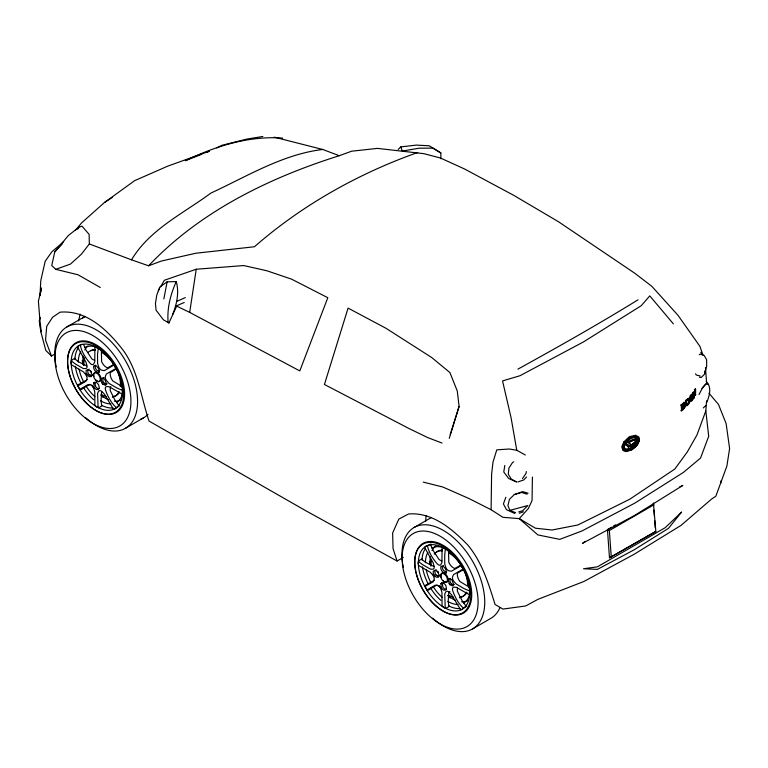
<?xml version="1.0" encoding="UTF-8"?>
<svg xmlns="http://www.w3.org/2000/svg" width="768" height="768" viewBox="0 0 768 768"><rect width="100%" height="100%" fill="white"/><g stroke="black" fill="none" stroke-linecap="round" stroke-linejoin="round"><path stroke-width="1.15" d="M99.13 371.75L99.13 372.518C95.894 372.95 93.11 369.331 93.61 366.259L94.157 365.578L96.134 365.789L98.218 367.91L99.254 370.637L98.592 372.432M446.285 572.342L446.285 573.12C443.059 573.542 440.275 569.923 440.765 566.861L441.312 566.17L443.29 566.39L445.382 568.512L446.41 571.229L445.747 573.024M689.827 399.235L690 397.469M689.309 400.195L689.28 399.37A3.158 1.421 -72.2 0 0 688.608 398.246L685.978 400.07L684.701 404.141M706.56 400.8L705.811 410.918L696.979 434.947L687.331 451.93L674.822 469.027L629.827 499.181L577.91 524.976L552.115 529.997L535.44 528.211L519.245 518.63L502.906 517.306L491.107 509.722L491.606 474.269L493.018 462.01L496.79 449.837L509.347 449.011L516.768 450.259L525.322 454.992M532.416 477.043L532.061 500.563L528.259 508.666L519.245 518.63L537.859 534.912L559.738 539.366L582.038 530.938L634.752 503.165L683.405 472.416L700.541 458.074L708.71 436.272L705.811 410.918M704.698 371.088L704.669 373.44L706.666 366.384L706.618 359.693L704.093 355.392L700.195 354.173L699.226 354.758M430.848 543.878L430.819 545.27L433.152 550.531L439.046 559.517L440.659 560.448A7.181 4.147 60 0 0 441.859 560.899M81.994 344.256L80.304 345.235C81.638 351.898 85.766 358.435 90.307 363.494A3.888 2.246 60 0 0 93.763 363.84L94.771 361.834L94.886 346.685A31.68 18.288 60 0 0 84.864 347.549M429.158 544.858L427.459 545.837C428.794 552.49 432.922 559.027 437.472 564.096A3.888 2.246 60 0 0 440.918 564.442L441.936 562.426L442.051 547.277L446.026 549.571L445.219 550.33L444.701 555.226L444.739 564.048L445.757 567.226A3.888 2.246 60 0 0 449.203 570.864L451.507 571.19L460.224 566.17L460.618 564.979L462.115 567.36L463.43 569.846L462.202 569.597L453.494 574.627L452.621 576.787A3.888 2.246 60 0 0 454.051 581.597L456.298 584.064L463.91 588.509L468.413 590.506L469.469 590.189L469.469 594.778L456.298 587.299L454.051 587.174A3.888 2.246 60 0 0 452.621 590.333C454.733 596.803 458.333 603.648 463.43 608.131L465.974 606.662M101.616 391.642L101.059 400.627L101.568 404.928L102.259 405.754M683.837 403.546L682.608 405.562M172.704 314.362C176.832 304.099 179.309 292.464 176.275 281.578L167.126 281.818L159.706 287.136L156.778 295.085L155.443 303.542L156.067 310.186L163.421 319.814L168.922 322.982L176.861 305.712L184.234 302.467M101.366 350.16L101.616 361.718L102.758 363.696A7.181 4.147 60 0 0 105.878 366.998L107.501 367.93L114.192 364.253M448.522 550.752L448.771 562.32L449.914 564.298A7.181 4.147 60 0 0 453.043 567.6L454.656 568.531L461.347 564.854M425.597 521.405L426.163 515.77M526.282 471.533L526.099 473.28L522.47 478.608M685.363 402.922C686.861 395.501 691.315 401.587 686.438 404.64M91.229 371.962L91.315 371.395L87.869 369.581L86.112 370.57L86.112 373.133L89.021 376.57L91.229 376.646L92.17 374.746L90.211 370.752M438.394 572.563L438.48 571.987L435.024 570.182L433.267 571.162L433.267 573.734L436.186 577.171L438.394 577.238L439.334 575.347L437.376 571.354M189.686 312.403L196.234 269.242L243.725 265.555L266.88 270.768L291.571 279.158L327.811 297.706L299.798 370.906L189.686 312.403L176.141 305.846M504.826 465.418L503.76 471.984L508.618 478.454L516.653 481.987L511.334 479.155L508.282 474.202L508.944 468.058L512.544 462.509L513.802 461.818M163.843 298.944L167.126 281.818M692.39 397.517L692.352 394.906M78.634 320.995L80.093 314.102M55.786 269.338L70.435 264.115L81.36 254.246L89.347 243.946L89.136 234.384L81.974 226.128L78.816 227.261L68.429 235.459L54.826 251.76L51.725 265.536L55.786 269.338L78.048 274.781L100.282 287.472M86.736 365.875L78.682 361.862L75.206 359.27L74.832 358.262L71.443 360.221L70.934 362.4L71.443 364.81L83.222 371.741L85.469 374.208A3.888 2.246 60 0 1 86.899 379.018L86.026 381.178L78.288 385.651L77.491 385.152L87.245 379.67M433.891 566.477L425.837 562.454L422.362 559.872L421.997 558.864L418.608 560.813L418.099 562.992L418.608 565.411L430.378 572.342L432.624 574.81A3.888 2.246 60 0 1 434.054 579.619L433.181 581.77L425.443 586.243L424.646 585.744L434.4 580.262M93.811 383.117L94.147 387.283L96.134 389.462L98.218 389.626L99.283 387.658L98.563 384.691L96.653 382.502L94.502 382.349L93.811 383.117L94.502 382.349M440.966 583.718L441.312 587.885L443.29 590.054L445.373 590.218L446.438 588.25L445.718 585.283L443.808 583.094L441.667 582.95L440.966 583.718L441.667 582.95M637.709 439.958L635.453 444.518L630.298 448.598M628.186 442.445C638.928 436.406 638.755 439.498 630.24 445.69M629.549 446.237L631.546 445.219L628.79 442.666C642.634 435.226 637.085 441.475 629.741 446.544L625.594 443.098L629.702 446.285L630.845 445.632M449.261 438.365L459.091 406.445L457.286 391.037L449.885 372.547L431.75 357.552L386.054 328.32L348.077 308.102L324.432 384.49L409.181 428.621L427.862 437.654L442.013 443.05M450.192 434.688L459.091 406.445M706.771 402.413C709.421 395.99 712.08 387.072 706.243 381.581M403.277 557.443L397.085 561.024L393.062 548.688L392.63 533.002L398.822 519.082L408.576 513.974C432.355 512.035 452.093 528.931 467.664 544.858C482.083 562.099 488.467 583.536 495.101 604.531L502.925 609.072L525.734 605.952L537.782 599.405L583.862 581.491L633.85 554.438L680.986 525.418L711.542 499.094L715.834 496.205L726.893 466.061L729.6 448.474L726.125 423.571L718.483 404.448L708.96 393.197M505.843 497.29L503.405 503.904L506.467 509.664L514.627 513.408M40.454 317.568L39.226 320.765L40.867 331.862L45.782 350.4L51.446 356.026L54.461 354.288M692.237 398.045L691.565 399.427M176.275 281.578C170.573 294.23 166.992 307.997 168.086 321.965L168.922 322.982M623.846 445.469L624.643 443.76L628.906 446.938L628.771 449.51L624.902 448.992L624.25 446.726L625.248 443.981M708.557 384.384L705.869 383.962L702.528 387.763L699.024 394.541M694.656 395.117L695.491 395.222C695.059 390.787 692.966 392.813 694.282 397.67L693.158 398.15L692.947 392.534L693.859 391.68M695.587 388.982L695.299 389.568C696.336 395.587 694.291 391.872 694.464 389.462L695.587 388.982L695.491 395.222M693.994 398.256L693.773 392.64L694.57 391.757M158.314 290.784L159.418 288.874M160.512 286.954L164.362 280.262L196.234 269.242M77.597 229.229L78.816 227.261M89.347 243.946L131.52 259.834C149.606 229.392 183.398 213.475 210.931 193.056C247.075 176.362 282.461 154.368 322.694 149.462L339.283 155.712L351.648 151.2L377.434 148.387L423.965 153.686L440.352 157.978L464.63 169.018L513.677 195.302L558.48 221.731L634.723 273.206L651.811 286.291L678 315.302L699.898 346.339L703.008 355.171M450.538 578.467C448.925 580.685 450.749 584.102 453.062 585.062L454.358 584.352M75.293 230.381L81.696 222.806L104.429 202.531L134.611 180.672L167.837 166.099L209.242 151.229M92.717 374.774L91.21 375.754L88.157 373.603L87.562 370.07L89.136 369.187M439.882 575.376L438.365 576.346L435.322 574.205L434.717 570.672L436.291 569.779M625.142 442.934L629.789 438.72M705.869 383.962L702.106 388.301M107.194 383.75L105.907 384.47C103.584 383.51 101.77 380.093 103.373 377.866L104.17 377.712M95.626 365.136L95.136 365.76C94.733 368.246 96.922 371.558 99.61 371.27M95.914 382.099L95.04 383.875L95.597 386.525L97.373 388.474L99.226 388.627M691.325 394.416C687.763 396.922 691.277 404.093 686.41 404.813C684.912 401.76 688.838 397.373 690.269 401.222M54.826 251.76L62.208 244.051M526.512 477.005L523.728 479.971L517.862 481.949M131.52 259.834L148.618 265.795C199.776 211.632 268.973 177.85 339.283 155.712M110.813 386.678A7.181 4.147 60 0 0 110.218 388.79L110.218 390.662L115.046 400.253L118.435 404.909L119.654 405.581L114.96 408.874L113.453 409.162L104.352 394.051L102.048 391.709A3.888 2.246 60 0 0 98.592 391.363L97.584 393.379L98.064 406.522L98.87 407.712L101.405 406.243M463.43 608.131L462.115 609.466L460.618 609.754L451.507 594.643L449.203 592.301A3.888 2.246 60 0 0 445.757 591.965L444.739 593.971L445.219 607.123L446.026 608.314L448.57 606.845M687.12 404.813L688.742 402.49A3.206 1.44 -72.2 0 0 689.078 401.568A3.158 1.421 -72.2 0 0 689.309 400.09M704.611 374.131L701.184 377.52L699.379 377.203M631.402 445.162L629.587 446.496M528.096 493.219L522.653 491.616L514.32 494.544L509.424 499.354L507.917 505.67L509.933 510.365L515.683 512.736M398.189 149.443L400.81 146.899L416.362 145.114L429.168 145.757L440.851 152.938L440.851 158.707M631.661 446.41L633.84 444.298M681.533 410.851L681.322 405.235C682.243 402.624 687.024 401.29 684.557 404.938C687.725 405.082 682.704 410.342 681.533 410.851L680.803 410.621M683.981 405.398L683.798 406.944L681.504 409.277L682.243 409.507L682.08 405.216L684.413 403.421L682.57 407.203L681.84 406.963L681.811 406.301L682.55 406.541M682.57 407.203C685.824 403.19 684.95 408.787 682.243 409.507M703.286 407.942L705.878 405.523M63.686 241.68L51.859 251.77L45.178 261.283L40.79 280.589L40.003 295.603L41.501 287.981L38.4 301.258L40.867 331.862L40.541 325.018M585.331 541.296L582.49 543.36L634.522 515.482L682.838 485.424L679.699 486.902M104.429 202.531L112.282 197.443M463.901 569.27L457.373 573.235L457.373 575.098A7.181 4.147 60 0 0 458.669 579.456L459.811 581.434L469.699 587.434M115.046 369.715L110.218 372.634L110.218 374.506A7.181 4.147 60 0 0 111.504 378.854L112.646 380.842L122.534 386.832M630.24 445.411L631.546 445.219M517.882 369.168C558.403 346.79 598.666 324.115 638.054 299.789M66.922 326.909L85.104 316.406A58.531 33.792 60 0 0 82.378 318.307M77.491 385.152L80.304 390.019L89.923 384.307M125.453 428.285L143.635 417.792M414.077 527.501L431.251 517.594M424.646 585.744L427.459 590.611L437.078 584.899M449.914 591.581L448.771 592.243L448.224 601.229L448.723 605.53L449.414 606.355M653.597 505.363L653.424 503.002L655.843 531.398L609.494 557.846L607.44 529.555L611.52 527.194M613.565 526.013L615.61 524.832M607.44 529.555L609.35 530.544L653.914 504.816M472.618 628.886L490.79 618.394A58.531 33.792 60 0 0 499.997 607.546M609.494 557.846L655.843 531.398M216.768 147.917L221.99 145.286L246.73 139.094L262.867 136.464M176.899 301.306L185.328 297.6M201.667 154.301L185.28 160.723C215.366 146.227 248.88 135.638 282.566 138.077M206.045 152.592L209.318 151.306M148.618 265.795L161.424 261.024L195.83 253.238L254.448 246.749C301.949 205.19 358.291 173.558 417.696 152.496M519.283 513.245L523.411 511.795M518.746 511.91L522.71 510.701L527.818 505.526L509.933 510.365M80.304 345.235L78.49 345.706L77.491 346.858L86.026 362.304L86.899 365.472A3.888 2.246 60 0 1 85.469 368.63L83.222 368.496L75.523 364.109L72.067 361.507L71.443 360.221M427.459 545.837L425.645 546.298L424.646 547.459L433.181 562.906L434.054 566.064A3.888 2.246 60 0 1 432.624 569.222L430.378 569.098L422.678 564.701L419.232 562.109L418.608 560.813M514.32 494.544L521.664 492.48L527.117 494.17M631.574 437.693L632.678 437.414M446.381 589.219L444.528 589.075L442.752 587.126L442.454 583.382L444.019 582.547M692.064 393.907L692.467 393.888A3.101 1.171 -76.1 0 1 693.024 394.963L693.053 395.77A3.062 1.152 -76.1 0 1 692.87 397.133M443.558 565.613L442.291 566.352C441.888 568.838 444.086 572.16 446.774 571.872M637.766 438.614L625.363 443.107L633.11 439.402L637.766 438.614L635.28 437.386M628.771 449.51L625.229 449.232M635.885 437.606C631.555 436.838 627.917 440.467 625.469 443.299M624.835 450.557L626.582 450.701M694.464 389.462L695.299 389.568M692.947 392.534L693.926 392.726L694.493 393.898M694.099 392.794L693.264 392.678L693.773 392.64M694.973 394.483L695.798 394.598M693.053 395.347L693.888 395.894M700.224 375.984L696.288 375.024L695.549 373.805M684.038 402.182L684.547 402.787M423.254 482.112L442.886 487.037L468.931 498.518L491.107 509.722M274.301 137.165L322.694 149.462M98.87 407.712L96.72 407.059L94.886 405.418L94.771 391.757L93.763 388.579A3.888 2.246 60 0 0 90.307 384.931L88.003 384.614L80.266 389.078L80.304 390.019M446.026 608.314L443.885 607.661L442.051 606.019L441.936 592.349L440.918 589.171A3.888 2.246 60 0 0 437.472 585.533L435.168 585.206L427.421 589.67L427.459 590.611M681.35 404.986L682.08 405.216M680.592 405.005L681.322 405.235M681.408 406.675L682.147 406.915M681.437 407.338L682.166 407.578M636.96 439.171L637.565 439.392M94.886 346.685L98.87 348.979L98.064 349.738L97.536 354.634L97.584 363.446L98.592 366.634A3.888 2.246 60 0 0 102.048 370.272L104.352 370.589L113.059 365.568L113.453 364.378L114.96 366.758L116.266 369.245L115.037 368.995L106.33 374.035L105.456 376.186A3.888 2.246 60 0 0 106.886 380.995L109.133 383.462L116.755 387.907L121.258 389.904L122.314 389.587L122.314 394.176L109.133 386.707L106.886 386.573A3.888 2.246 60 0 0 105.456 389.731C107.568 396.211 111.168 403.046 116.266 407.539M89.107 374.726L91.21 375.754M436.272 575.328L438.365 576.346M637.219 437.021C630.662 434.429 622.243 442.138 622.963 448.829L623.904 450.106C630.154 452.842 637.488 446.832 639.024 440.842A3.389 2.285 -70.1 0 0 638.611 438.048C632.506 433.267 622.627 442.32 623.568 449.04L624.509 450.317M466.819 606.173L465.6 605.51L462.211 600.854L457.373 591.254L457.373 589.392A7.181 4.147 60 0 1 457.584 588.134M397.085 561.024L305.722 510.701L149.05 421.066C140.928 397.066 138.355 370.906 122.909 349.891C107.722 330.365 86.803 309.792 60.019 312.173L52.55 317.299L46.723 326.314L45.533 340.099L51.446 356.026M440.851 152.938L432.95 148.138L419.117 148.186L402.326 151.066L400.81 146.899M451.306 583.814L453.062 585.062M104.141 383.213L105.907 384.47M624.643 443.76L628.397 446.851L628.166 449.299M636.557 437.846L637.565 438.989M449.885 584.717L452.755 585.974L453.542 584.141L451.872 579.926L449.914 578.554L449.021 578.736L448.282 580.512L449.885 584.717L449.021 583.411M102.72 384.115L105.59 385.382L106.387 383.549L104.717 379.334L102.749 377.962L101.866 378.134L101.126 379.91L102.72 384.115L101.866 382.819M628.877 443.088L630.95 444.998M673.402 323.894L649.776 295.891L641.194 305.731L583.584 341.866L519.936 375.744L502.531 380.909L511.056 417.619L516.768 450.259M623.885 448.061L624.307 448.771M700.81 352.272L701.741 354.115M83.654 344.669L85.997 349.939L91.891 358.915L93.504 359.856A7.181 4.147 60 0 0 94.694 360.298M693.888 395.453L693.85 395.059A3.158 1.19 -76.2 0 0 693.283 393.974C688.531 394.982 689.674 406.838 693.418 398.218A3.206 1.21 -76.2 0 0 693.696 397.277M705.475 367.718L706.598 382.934M653.942 510.077L654.365 515.971M654.71 520.685L655.219 527.76M609.35 530.544L611.28 557.117M692.467 393.888L692.563 397.018M720.758 481.037L720.806 483.274M441.101 577.19A5.203 3.005 60 0 1 444.019 573.034A5.203 3.005 60 0 1 448.147 580.195A5.203 3.005 60 0 1 443.088 580.646M434.765 554.016A25.824 14.909 60 0 1 442.531 550.099M448.56 551.549A25.824 14.909 60 0 1 452.362 553.709M468.758 582.115A25.824 14.909 60 0 1 468.586 587.587M466.973 592.445A25.824 14.909 60 0 1 459.706 597.206M453.427 597.293A25.824 14.909 60 0 1 449.357 595.469M440.237 587.386A25.824 14.909 60 0 1 438.874 585.6M431.184 565.939A25.824 14.909 60 0 1 431.558 559.411M434.17 553.91A25.824 14.909 60 0 1 442.368 550.867M449.357 553.306A25.824 14.909 60 0 1 461.107 565.027M463.834 569.894A25.824 14.909 60 0 1 467.616 584.928M466.224 592.195A25.824 14.909 60 0 1 459.494 597.773M450.23 597.965A53.731 31.018 60 0 1 447.955 595.459M430.704 565.574A53.731 31.018 60 0 1 429.36 561.274M402.442 561.85A58.531 33.792 60 0 1 442.742 530.054A58.531 33.792 60 0 1 484.426 607.805A58.531 33.792 60 0 1 432.634 618.173M403.363 567.485A58.531 33.792 60 0 1 402.758 564.096M415.718 570.883A40.291 23.261 60 0 1 445.728 546.912A40.291 23.261 60 0 1 469.066 607.066A40.291 23.261 60 0 1 423.101 589.882M422.525 588.874A40.291 23.261 60 0 1 415.949 571.92M460.09 608.554A35.885 20.717 60 0 1 448.502 605.76M440.842 600.365A35.885 20.717 60 0 1 430.666 588.211M428.333 584.16A35.885 20.717 60 0 1 422.477 566.909M422.054 559.949A35.885 20.717 60 0 1 425.434 548.515M458.045 604.502A31.68 18.288 60 0 1 447.869 601.45M442.07 597.226A31.68 18.288 60 0 1 433.248 586.752M430.886 582.662A31.68 18.288 60 0 1 426.23 569.789M425.462 562.646A31.68 18.288 60 0 1 427.91 552.307M432.029 548.15A31.68 18.288 60 0 1 442.07 547.248M469.507 594.778A31.68 18.288 60 0 1 463.709 603.024M467.491 600.797A31.68 18.288 60 0 1 461.606 601.805M455.414 600.25A31.68 18.288 60 0 1 447.638 595.363M441.293 588.854A31.68 18.288 60 0 1 439.19 586.051M433.978 576.797A31.68 18.288 60 0 1 433.085 574.646M430.618 565.891A31.68 18.288 60 0 1 430.282 556.714M432.029 550.57A31.68 18.288 60 0 1 435.85 545.99M93.936 376.598A5.203 3.005 60 0 1 96.864 372.442A5.203 3.005 60 0 1 100.992 379.594A5.203 3.005 60 0 1 95.933 380.045M90.518 350.717A25.824 14.909 60 0 1 95.366 349.507M101.405 350.947A25.824 14.909 60 0 1 105.197 353.117M121.603 381.523A25.824 14.909 60 0 1 121.43 386.995M119.251 392.736A25.824 14.909 60 0 1 112.55 396.605M106.262 396.691A25.824 14.909 60 0 1 102.192 394.877M93.082 386.794A25.824 14.909 60 0 1 91.718 385.008M84.019 365.347A25.824 14.909 60 0 1 84.653 357.802M87.715 352.579A25.824 14.909 60 0 1 95.203 350.275M102.192 352.704A25.824 14.909 60 0 1 113.942 364.435M116.669 369.302A25.824 14.909 60 0 1 120.346 386.611M119.069 391.594A25.824 14.909 60 0 1 112.339 397.181M148.013 414.355A58.531 33.792 60 0 1 140.63 419.203M103.075 397.363A53.731 31.018 60 0 1 100.8 394.858M83.539 364.973A53.731 31.018 60 0 1 82.205 360.682M56.208 366.883A58.531 33.792 60 0 1 92.582 327.907A58.531 33.792 60 0 1 137.424 405.571A58.531 33.792 60 0 1 85.478 417.581M75.36 388.282A40.291 23.261 60 0 1 89.242 341.77A40.291 23.261 60 0 1 123.533 402.326A40.291 23.261 60 0 1 75.936 389.29M112.934 407.952A35.885 20.717 60 0 1 101.347 405.158M93.677 399.763A35.885 20.717 60 0 1 83.51 387.619M81.178 383.568A35.885 20.717 60 0 1 75.312 366.317M74.899 359.347A35.885 20.717 60 0 1 78.269 347.914M110.89 403.91A31.68 18.288 60 0 1 100.704 400.858M94.906 396.624A31.68 18.288 60 0 1 86.093 386.15M83.731 382.061A31.68 18.288 60 0 1 79.066 369.187M78.307 362.054A31.68 18.288 60 0 1 80.746 351.715M122.352 394.176A31.68 18.288 60 0 1 116.554 402.422M120.326 400.195A31.68 18.288 60 0 1 114.451 401.213M108.259 399.658A31.68 18.288 60 0 1 101.434 395.549M94.128 388.253A31.68 18.288 60 0 1 92.026 385.45M86.822 376.195A31.68 18.288 60 0 1 85.93 374.054M83.462 365.299A31.68 18.288 60 0 1 83.117 356.122M84.864 349.978A31.68 18.288 60 0 1 87.926 345.984M693.878 395.789A3.158 1.19 -76.2 0 1 693.686 397.19M690.605 398.813C692.986 406.166 694.925 386.506 690.605 398.813M690.048 399.994L690.048 400.426A3.12 1.402 -72.2 0 1 689.808 401.798A3.206 1.44 -72.2 0 1 689.472 402.73C684.931 411.245 683.722 399.082 689.347 398.486A3.158 1.421 -72.2 0 1 690.019 399.6L690.048 399.994M638.17 439.2L634.445 444.509L629.146 449.424C633.485 448.07 638.352 444.086 638.17 439.2M623.846 441.898L621.744 446.813L622.877 450.374L625.718 451.613L631.91 449.798L637.373 444.96L639.216 441.043L638.909 437.011L635.539 435.245L629.357 436.694L623.846 441.898M681.542 512.15L668.467 528.365L633.888 549.965L597.398 569.386L583.517 568.752L597.37 566.851L655.478 533.318L665.194 527.693L681.542 512.15M440.688 575.347A4.781 2.765 60 0 0 445.334 582.154A4.781 2.765 60 0 0 446.093 575.885A4.781 2.765 60 0 0 440.688 575.347M402.115 558.134A53.731 31.018 60 0 0 459.101 629.021A53.731 31.018 60 0 0 459.101 553.046A53.731 31.018 60 0 0 402.115 558.134M414.739 562.33A39.667 22.896 60 0 0 456.806 614.669A39.667 22.896 60 0 0 456.806 558.566A39.667 22.896 60 0 0 414.739 562.33M418.349 562.992A36.307 20.957 60 0 0 456.854 610.886A36.307 20.957 60 0 0 456.854 559.546A36.307 20.957 60 0 0 418.349 562.992M93.523 374.755A4.781 2.765 60 0 0 98.17 381.552A4.781 2.765 60 0 0 98.938 375.293A4.781 2.765 60 0 0 93.523 374.755M54.95 357.533A53.731 31.018 60 0 0 111.936 428.429A53.731 31.018 60 0 0 111.936 352.445A53.731 31.018 60 0 0 54.95 357.533M67.574 361.728A39.667 22.896 60 0 0 109.651 414.067A39.667 22.896 60 0 0 109.651 357.974A39.667 22.896 60 0 0 67.574 361.728M71.184 362.39A36.307 20.957 60 0 0 109.69 410.294A36.307 20.957 60 0 0 109.69 358.954A36.307 20.957 60 0 0 71.184 362.39"/></g></svg>
